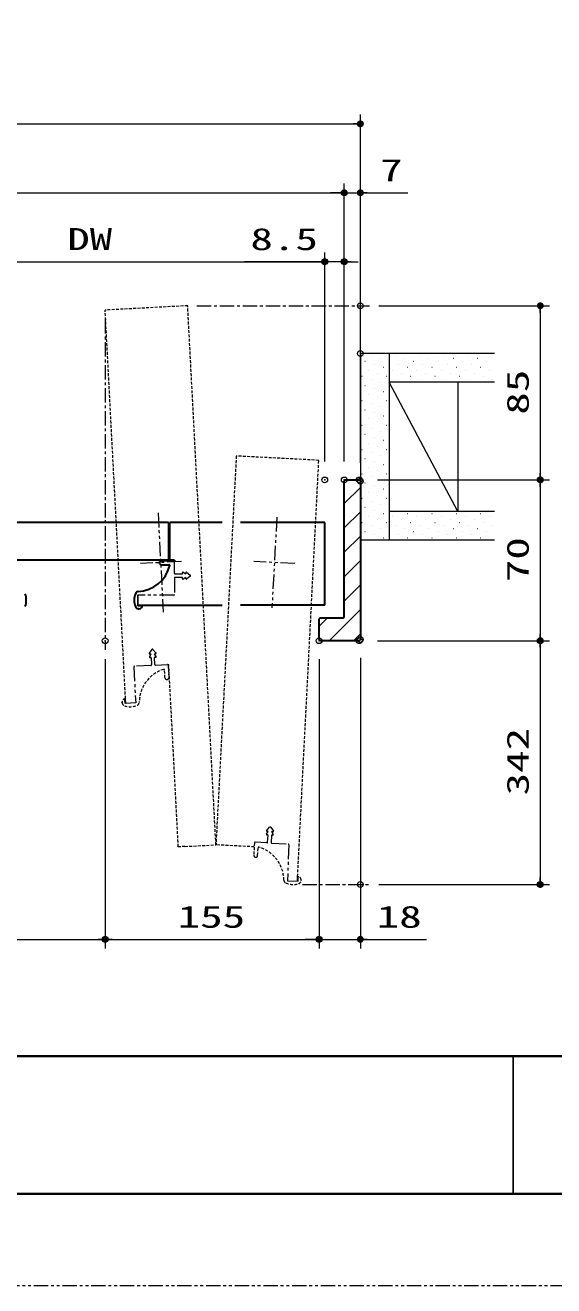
# Model space of a CAD drawing. Units: millimetres, scale not verified. Extents: x -1306 to 1306, y -607 to 607.
# Drawn here: x -460 to -230, y -594 to -45 of the extents above; entities that cross this region are included whole.
import ezdxf
from ezdxf.enums import TextEntityAlignment as Align

# ---------------------------------------------------------------- set-up
doc = ezdxf.new("R2010")
doc.units = ezdxf.units.MM
doc.header["$LTSCALE"] = 5
doc.header["$PDMODE"] = 32
doc.header["$PDSIZE"] = 2.5
for name, pattern in [('USER1', [0.375, 0.25, -0.125]), ('USER2', [2.5, 1.25, -0.25, 0.25, -0.25, 0.25, -0.25]), ('USER3', [2, 1.25, -0.25, 0.25, -0.25])]:
    doc.linetypes.add(name, pattern=pattern)
for name, color, linetype, lineweight in [('0-1_線(水)', 4, 'Continuous', 9), ('0-2_線(白)', 7, 'Continuous', 30), ('0-3_線(黄)', 2, 'Continuous', 15), ('0-5_寸法線', 3, 'Continuous', 13), ('0-6_0', 3, 'Continuous', 25), ('0-7_DEFPOINTS', 7, 'Continuous', 5), ('0-8_点線(黄)', 2, 'USER1', 15), ('0-9_ハッチング', 6, 'Continuous', 9), ('0-A_陰線', 1, 'USER2', 9), ('0-B_中心線', 3, 'USER3', 9), ('0-C_図面枠', 7, 'Continuous', 35)]:
    doc.layers.add(name, color=color, linetype=linetype, lineweight=lineweight)
doc.styles.add('ＭＳ ゴシック', font='')
doc.styles.get('ＭＳ ゴシック').set_extended_font_data('MS Gothic')

# ---------------------------------------------------------------- blocks, each defined once
blk = doc.blocks.new('_DOT')
at = {"layer": '0-6_0'}
blk.add_line((-2.5, 0), (-5, 0), dxfattribs=at)
for points in [[(0, 0), (-2.5, 0), (-2.48, 0.313)], [(0, 0), (-2.48, -0.313), (-2.5, 0)], [(0, 0), (-2.48, 0.313), (-2.421, 0.622)], [(0, 0), (-2.421, -0.622), (-2.48, -0.313)], [(0, 0), (-2.421, 0.622), (-2.324, 0.92)], [(0, 0), (-2.324, -0.92), (-2.421, -0.622)], [(0, 0), (-2.324, 0.92), (-2.191, 1.204)], [(0, 0), (-2.191, -1.204), (-2.324, -0.92)], [(0, 0), (-2.191, 1.204), (-2.023, 1.469)], [(0, 0), (-2.023, -1.469), (-2.191, -1.204)], [(0, 0), (-2.023, 1.469), (-1.822, 1.711)], [(0, 0), (-1.822, -1.711), (-2.023, -1.469)], [(0, 0), (-1.822, 1.711), (-1.594, 1.926)], [(0, 0), (-1.594, -1.926), (-1.822, -1.711)], [(0, 0), (-1.594, 1.926), (-1.34, 2.111)], [(0, 0), (-1.34, -2.111), (-1.594, -1.926)], [(0, 0), (-1.34, 2.111), (-1.064, 2.262)], [(0, 0), (-1.064, -2.262), (-1.34, -2.111)], [(0, 0), (-1.064, 2.262), (-0.773, 2.378)], [(0, 0), (-0.773, -2.378), (-1.064, -2.262)], [(0, 0), (-0.773, 2.378), (-0.468, 2.456)], [(0, 0), (-0.468, -2.456), (-0.773, -2.378)], [(0, 0), (-0.468, 2.456), (-0.157, 2.495)], [(0, 0), (-0.157, -2.495), (-0.468, -2.456)], [(0, 0), (-0.157, 2.495), (0.157, 2.495)], [(0, 0), (0.157, -2.495), (-0.157, -2.495)], [(0, 0), (0.157, 2.495), (0.468, 2.456)], [(0, 0), (0.468, 2.456), (0.773, 2.378)], [(0, 0), (0.773, 2.378), (1.064, 2.262)], [(0, 0), (1.064, 2.262), (1.34, 2.111)], [(0, 0), (1.34, 2.111), (1.594, 1.926)], [(0, 0), (1.594, 1.926), (1.822, 1.711)], [(0, 0), (1.822, 1.711), (2.023, 1.469)], [(0, 0), (2.023, 1.469), (2.191, 1.204)], [(0, 0), (2.191, 1.204), (2.324, 0.92)], [(0, 0), (2.324, 0.92), (2.421, 0.622)], [(0, 0), (2.421, 0.622), (2.48, 0.313)], [(0, 0), (2.48, 0.313), (2.5, 0)], [(0, 0), (0.468, -2.456), (0.157, -2.495)], [(0, 0), (0.773, -2.378), (0.468, -2.456)], [(0, 0), (1.064, -2.262), (0.773, -2.378)], [(0, 0), (1.34, -2.111), (1.064, -2.262)], [(0, 0), (1.594, -1.926), (1.34, -2.111)], [(0, 0), (1.822, -1.711), (1.594, -1.926)], [(0, 0), (2.023, -1.469), (1.822, -1.711)], [(0, 0), (2.191, -1.204), (2.023, -1.469)], [(0, 0), (2.324, -0.92), (2.191, -1.204)], [(0, 0), (2.421, -0.622), (2.324, -0.92)], [(0, 0), (2.48, -0.313), (2.421, -0.622)], [(0, 0), (2.5, 0), (2.48, -0.313)]]:
    blk.add_solid(points, dxfattribs=at)

msp = doc.modelspace()

# ---------------------------------------------------------------- linework, layer by layer
at = {"layer": '0-1_線(水)'}
for p, q in [((-314.482, -243.682), (-314.482, -263.182)), ((-329.982, -261.684), (-329.982, -297.684))]:
    msp.add_line(p, q, dxfattribs=at)
at = {"layer": '0-2_線(白)'}
for p, q in [((-314.982, -243.182), (-314.482, -243.682)), ((-314.482, -243.682), (-314.482, -312.682)), ((-397.982, -261.684), (-492.732, -261.684)), ((-374.732, -261.684), (-397.482, -261.684)), ((-397.482, -278.084), (-397.482, -261.684)), ((-329.982, -261.684), (-366.732, -261.684)), ((-329.982, -297.684), (-329.982, -261.684)), ((-401.982, -279.234), (-401.932, -279.234)), ((-395.782, -278.384), (-401.132, -278.384)), ((-395.482, -278.084), (-397.482, -278.084)), ((-395.482, -278.084), (-395.482, -278.684)), ((-401.132, -280.084), (-397.792, -280.084)), ((-411.482, -297.684), (-374.732, -297.684)), ((-411.127, -299.284), (-410.874, -299.284)), ((-410.982, -299.284), (-411.081, -299.284)), ((-329.982, -297.684), (-366.732, -297.684)), ((-331.982, -303.182), (-332.482, -303.682)), ((-332.482, -312.682), (-332.482, -303.682)), ((-331.982, -303.182), (-321.982, -303.182)), ((-332.482, -312.682), (-331.982, -313.182))]:
    msp.add_line(p, q, dxfattribs=at)
for points in [[(-321.482, -302.682), (-321.482, -243.682), (-320.982, -243.182), (-314.982, -243.182), (-314.482, -243.682)], [(-397.982, -261.684), (-397.982, -278.084), (-477.482, -278.084)], [(-314.482, -312.682), (-314.982, -313.182), (-331.982, -313.182)]]:
    msp.add_lwpolyline(points, dxfattribs=at)
for centre, radius, start, end in [((-401.132, -279.234), 0.85, 90, 180), ((-401.132, -279.234), 0.85, 180, 270), ((-395.782, -278.684), 0.3, 0, 90), ((-412.051, -276.809), 15, 272.86808, 345.90636), ((-397.792, -280.384), 0.3, 345.10266, 90), ((-467.982, -295.534), 8, 339.74775, 20.25776), ((-404.982, -295.534), 8, 159.74224, 200.25225), ((-411.077, -293.273), 1.5, 98.58483, 160.1688), ((-411.08, -297.785), 1.5, 200.22312, 268.23019), ((-410.928, -297.785), 1.5, 272.06491, 3.85984), ((-321.982, -302.682), 0.5, 270, 0)]:
    msp.add_arc(centre, radius, start, end, dxfattribs=at)
at = {"layer": '0-3_線(黄)'}
for p, q in [((-256.093, -188.182), (-314.482, -188.182)), ((-314.482, -188.182), (-314.482, -243.682)), ((-301.982, -188.182), (-301.982, -269.442)), ((-256.093, -200.682), (-301.982, -200.682)), ((-271.982, -256.942), (-301.982, -200.682)), ((-271.982, -200.682), (-271.982, -256.942)), ((-256.093, -256.942), (-301.982, -256.942)), ((-256.093, -269.442), (-314.482, -269.442))]:
    msp.add_line(p, q, dxfattribs=at)
at = {"layer": '0-5_寸法線'}
for p, q in [((-314.482, -235.682), (-314.482, -84.182)), ((-749.482, -88.182), (-317.482, -88.182)), ((-321.482, -235.182), (-321.482, -114.182)), ((-321.482, -235.182), (-321.482, -114.182)), ((-314.482, -180.182), (-314.482, -114.182)), ((-742.482, -118.182), (-324.482, -118.182)), ((-324.482, -118.182), (-327.482, -118.182)), ((-321.482, -118.182), (-314.482, -118.182)), ((-311.482, -118.182), (-293.816, -118.182)), ((-329.982, -235.182), (-329.982, -144.182)), ((-329.982, -235.182), (-329.982, -144.182)), ((-321.482, -235.182), (-321.482, -144.182)), ((-528.982, -148.182), (-332.982, -148.182)), ((-332.982, -148.182), (-364.935, -148.182)), ((-321.482, -148.182), (-329.982, -148.182)), ((-318.482, -148.182), (-315.482, -148.182)), ((-306.482, -167.37), (-232.093, -167.37)), ((-236.093, -170.37), (-236.093, -240.182)), ((-306.982, -243.182), (-232.093, -243.182)), ((-306.982, -243.182), (-232.093, -243.182)), ((-236.093, -246.182), (-236.093, -310.182)), ((-306.982, -313.182), (-232.093, -313.182)), ((-306.982, -313.182), (-232.093, -313.182)), ((-236.093, -316.182), (-236.093, -416.309)), ((-425.647, -321.182), (-425.647, -447.182)), ((-425.647, -321.182), (-425.647, -447.182)), ((-332.482, -321.182), (-332.482, -447.182)), ((-332.482, -321.182), (-332.482, -447.182)), ((-314.482, -320.682), (-314.482, -447.182)), ((-306.482, -419.309), (-232.093, -419.309)), ((-638.318, -443.182), (-428.647, -443.182)), ((-422.647, -443.182), (-335.482, -443.182)), ((-335.482, -443.182), (-338.482, -443.182)), ((-332.482, -443.182), (-314.482, -443.182)), ((-311.482, -443.182), (-285.721, -443.182))]:
    msp.add_line(p, q, dxfattribs=at)
at = {"layer": '0-6_0', "color": 7}
msp.add_line((-247.964, -494), (-247.964, -554), dxfattribs=at)
at = {"layer": '0-7_DEFPOINTS'}
for p in [(-314.482, -88.182), (-321.482, -118.182), (-314.482, -118.182), (-329.982, -148.182), (-321.482, -148.182), (-314.482, -167.37), (-314.482, -188.182), (-329.982, -243.182), (-321.482, -243.182), (-314.982, -243.182), (-314.482, -243.682), (-236.093, -243.182), (-425.647, -313.182), (-332.482, -313.182), (-314.982, -313.182), (-314.482, -312.682), (-236.093, -313.182), (-314.482, -419.309), (-236.093, -419.309), (-425.647, -443.182), (-332.482, -443.182), (-332.482, -443.182)]:
    msp.add_point(p, dxfattribs=at)
at = {"layer": '0-8_点線(黄)'}
for p, q in [((-389.696, -167.37), (-425.647, -169.254)), ((-416.778, -338.47), (-425.647, -169.254)), ((-377.397, -402.048), (-389.696, -167.37)), ((-368.526, -232.78), (-377.397, -402.048)), ((-332.575, -234.664), (-368.526, -232.78)), ((-341.825, -415.865), (-332.575, -234.664)), ((-398.496, -323.544), (-397.913, -323.514)), ((-399.614, -329.26), (-399.789, -325.925)), ((-398.197, -323.829), (-397.917, -329.172)), ((-398.721, -330.065), (-398.671, -330.065)), ((-418.265, -340.246), (-418.278, -339.994)), ((-418.273, -340.102), (-418.267, -340.2)), ((-390.879, -402.754), (-377.397, -402.048)), ((-360.72, -402.922), (-377.397, -402.048)), ((-360.631, -401.224), (-360.911, -406.566)), ((-359.213, -406.655), (-359.039, -403.32)), ((-360.107, -407.46), (-360.057, -407.46)), ((-340.313, -417.641), (-340.299, -417.389)), ((-340.305, -417.497), (-340.31, -417.595))]:
    msp.add_line(p, q, dxfattribs=at)
msp.add_lwpolyline([(-390.879, -402.754), (-393.775, -402.906), (-397.935, -323.515)], dxfattribs=at)
for centre, radius, start, end in [((-398.496, -323.845), 0.3, 3, 93), ((-395.772, -339.993), 15, 107.09364, 180.13192), ((-400.089, -325.941), 0.3, 3, 107.89734), ((-398.766, -329.216), 0.85, 273, 3), ((-398.766, -329.216), 0.85, 183, 273), ((-416.779, -339.969), 1.5, 89.98871, 180.93969), ((-412.265, -339.881), 1.5, 292.8312, 354.41517), ((-416.77, -340.121), 1.5, 184.76981, 252.77688), ((-414.842, -333.914), 8, 252.74775, 293.25776), ((-360.331, -401.24), 0.3, 87, 177), ((-358.739, -403.336), 0.3, 72.10266, 177), ((-363.032, -417.633), 15.227, 0.7919, 73.26366), ((-360.062, -406.611), 0.85, 177, 267), ((-360.062, -406.611), 0.85, 267, 357), ((-341.799, -417.365), 1.5, 359.06491, 90.96666), ((-346.313, -417.276), 1.5, 185.58483, 247.1688), ((-343.736, -411.309), 8, 246.74224, 287.25225), ((-341.807, -417.516), 1.5, 287.22312, 355.23019)]:
    msp.add_arc(centre, radius, start, end, dxfattribs=at)
at = {"layer": '0-9_ハッチング'}
for p, q in [((-312.473, -191.45), (-312.423, -191.45)), ((-309.821, -188.799), (-309.771, -188.799)), ((-305.844, -190.125), (-305.794, -190.125)), ((-301.866, -191.45), (-301.816, -191.45)), ((-299.215, -188.799), (-299.165, -188.799)), ((-295.237, -190.125), (-295.187, -190.125)), ((-291.26, -191.45), (-291.21, -191.45)), ((-288.608, -188.799), (-288.558, -188.799)), ((-284.631, -190.125), (-284.581, -190.125)), ((-280.653, -191.45), (-280.603, -191.45)), ((-278.001, -188.799), (-277.951, -188.799)), ((-274.024, -190.125), (-273.974, -190.125)), ((-270.046, -191.45), (-269.996, -191.45)), ((-267.395, -188.799), (-267.345, -188.799)), ((-263.417, -190.125), (-263.367, -190.125)), ((-259.44, -191.45), (-259.39, -191.45)), ((-256.788, -188.799), (-256.738, -188.799)), ((-311.147, -195.428), (-311.097, -195.428)), ((-308.495, -192.776), (-308.445, -192.776)), ((-307.17, -196.754), (-307.12, -196.754)), ((-304.518, -194.102), (-304.468, -194.102)), ((-300.54, -195.428), (-300.49, -195.428)), ((-297.889, -192.776), (-297.839, -192.776)), ((-296.563, -196.754), (-296.513, -196.754)), ((-293.911, -194.102), (-293.861, -194.102)), ((-289.934, -195.428), (-289.884, -195.428)), ((-287.282, -192.776), (-287.232, -192.776)), ((-285.956, -196.754), (-285.906, -196.754)), ((-283.305, -194.102), (-283.255, -194.102)), ((-279.327, -195.428), (-279.277, -195.428)), ((-276.676, -192.776), (-276.626, -192.776)), ((-275.35, -196.754), (-275.3, -196.754)), ((-272.698, -194.102), (-272.648, -194.102)), ((-268.721, -195.428), (-268.671, -195.428)), ((-266.069, -192.776), (-266.019, -192.776)), ((-264.743, -196.754), (-264.693, -196.754)), ((-262.091, -194.102), (-262.041, -194.102)), ((-258.114, -195.428), (-258.064, -195.428)), ((-313.799, -198.079), (-313.749, -198.079)), ((-312.473, -202.057), (-312.423, -202.057)), ((-309.821, -199.405), (-309.771, -199.405)), ((-305.844, -200.731), (-305.794, -200.731)), ((-303.192, -198.079), (-303.142, -198.079)), ((-299.215, -199.405), (-299.165, -199.405)), ((-292.585, -198.079), (-292.535, -198.079)), ((-288.608, -199.405), (-288.558, -199.405)), ((-281.979, -198.079), (-281.929, -198.079)), ((-278.001, -199.405), (-277.951, -199.405)), ((-271.372, -198.079), (-271.322, -198.079)), ((-267.395, -199.405), (-267.345, -199.405)), ((-260.766, -198.079), (-260.716, -198.079)), ((-256.788, -199.405), (-256.738, -199.405)), ((-311.147, -206.034), (-311.097, -206.034)), ((-308.495, -203.383), (-308.445, -203.383)), ((-307.17, -207.36), (-307.12, -207.36)), ((-304.518, -204.709), (-304.468, -204.709)), ((-313.799, -208.686), (-313.749, -208.686)), ((-312.473, -212.664), (-312.423, -212.664)), ((-309.821, -210.012), (-309.771, -210.012)), ((-308.495, -213.989), (-308.445, -213.989)), ((-305.844, -211.338), (-305.794, -211.338)), ((-303.192, -208.686), (-303.142, -208.686)), ((-313.799, -219.293), (-313.749, -219.293)), ((-311.147, -216.641), (-311.097, -216.641)), ((-307.17, -217.967), (-307.12, -217.967)), ((-304.518, -215.315), (-304.468, -215.315)), ((-303.192, -219.293), (-303.142, -219.293)), ((-312.473, -223.27), (-312.423, -223.27)), ((-309.821, -220.619), (-309.771, -220.619)), ((-308.495, -224.596), (-308.445, -224.596)), ((-305.844, -221.944), (-305.794, -221.944)), ((-313.799, -229.899), (-313.749, -229.899)), ((-311.147, -227.248), (-311.097, -227.248)), ((-307.17, -228.573), (-307.12, -228.573)), ((-304.518, -225.922), (-304.468, -225.922)), ((-303.192, -229.899), (-303.142, -229.899)), ((-312.473, -233.877), (-312.423, -233.877)), ((-309.821, -231.225), (-309.771, -231.225)), ((-308.495, -235.203), (-308.445, -235.203)), ((-305.844, -232.551), (-305.794, -232.551)), ((-313.799, -240.506), (-313.749, -240.506)), ((-311.147, -237.854), (-311.097, -237.854)), ((-307.17, -239.18), (-307.12, -239.18)), ((-304.518, -236.528), (-304.468, -236.528)), ((-303.192, -240.506), (-303.142, -240.506)), ((-321.482, -253.493), (-314.482, -246.493)), ((-312.473, -244.483), (-312.423, -244.483)), ((-309.821, -241.832), (-309.771, -241.832)), ((-308.495, -245.809), (-308.445, -245.809)), ((-305.844, -243.158), (-305.794, -243.158)), ((-313.799, -251.112), (-313.749, -251.112)), ((-311.147, -248.461), (-311.097, -248.461)), ((-307.17, -249.787), (-307.12, -249.787)), ((-304.518, -247.135), (-304.468, -247.135)), ((-303.192, -251.112), (-303.142, -251.112)), ((-321.482, -264.1), (-314.482, -257.1)), ((-312.473, -255.09), (-312.423, -255.09)), ((-309.821, -252.438), (-309.771, -252.438)), ((-308.495, -256.416), (-308.445, -256.416)), ((-305.844, -253.764), (-305.794, -253.764)), ((-304.518, -257.742), (-304.468, -257.742)), ((-293.911, -257.742), (-293.861, -257.742)), ((-283.305, -257.742), (-283.255, -257.742)), ((-272.698, -257.742), (-272.648, -257.742)), ((-262.091, -257.742), (-262.041, -257.742)), ((-313.799, -261.719), (-313.749, -261.719)), ((-311.147, -259.067), (-311.097, -259.067)), ((-309.821, -263.045), (-309.771, -263.045)), ((-307.17, -260.393), (-307.12, -260.393)), ((-303.192, -261.719), (-303.142, -261.719)), ((-300.54, -259.067), (-300.49, -259.067)), ((-299.215, -263.045), (-299.165, -263.045)), ((-296.563, -260.393), (-296.513, -260.393)), ((-292.585, -261.719), (-292.535, -261.719)), ((-289.934, -259.067), (-289.884, -259.067)), ((-288.608, -263.045), (-288.558, -263.045)), ((-285.956, -260.393), (-285.906, -260.393)), ((-281.979, -261.719), (-281.929, -261.719)), ((-279.327, -259.067), (-279.277, -259.067)), ((-278.001, -263.045), (-277.951, -263.045)), ((-275.35, -260.393), (-275.3, -260.393)), ((-271.372, -261.719), (-271.322, -261.719)), ((-268.721, -259.067), (-268.671, -259.067)), ((-267.395, -263.045), (-267.345, -263.045)), ((-264.743, -260.393), (-264.693, -260.393)), ((-260.766, -261.719), (-260.716, -261.719)), ((-258.114, -259.067), (-258.064, -259.067)), ((-256.788, -263.045), (-256.738, -263.045)), ((-321.482, -274.706), (-314.482, -267.706)), ((-312.473, -265.697), (-312.423, -265.697)), ((-308.495, -267.022), (-308.445, -267.022)), ((-305.844, -264.371), (-305.794, -264.371)), ((-304.518, -268.348), (-304.468, -268.348)), ((-301.866, -265.697), (-301.816, -265.697)), ((-297.889, -267.022), (-297.839, -267.022)), ((-295.237, -264.371), (-295.187, -264.371)), ((-293.911, -268.348), (-293.861, -268.348)), ((-291.26, -265.697), (-291.21, -265.697)), ((-287.282, -267.022), (-287.232, -267.022)), ((-284.631, -264.371), (-284.581, -264.371)), ((-283.305, -268.348), (-283.255, -268.348)), ((-280.653, -265.697), (-280.603, -265.697)), ((-276.676, -267.022), (-276.626, -267.022)), ((-274.024, -264.371), (-273.974, -264.371)), ((-272.698, -268.348), (-272.648, -268.348)), ((-270.046, -265.697), (-269.996, -265.697)), ((-266.069, -267.022), (-266.019, -267.022)), ((-263.417, -264.371), (-263.367, -264.371)), ((-262.091, -268.348), (-262.041, -268.348)), ((-259.44, -265.697), (-259.39, -265.697)), ((-321.482, -285.313), (-314.482, -278.313)), ((-321.482, -295.919), (-314.482, -288.919)), ((-328.138, -313.182), (-314.482, -299.526)), ((-332.482, -306.919), (-328.745, -303.182)), ((-317.532, -313.182), (-314.482, -310.133))]:
    msp.add_line(p, q, dxfattribs=at)
at = {"layer": '0-A_陰線', "color": 4}
for p, q in [((-402.593, -257.589), (-400.331, -300.741)), ((-350.871, -259.389), (-352.993, -298.93)), ((-392.424, -278.691), (-410.3, -279.628)), ((-342.994, -279.628), (-360.87, -278.691)), ((387.036, -594), (-1292.964, -594))]:
    msp.add_line(p, q, dxfattribs=at)
at = {"layer": '0-A_陰線'}
for p, q in [((-395.482, -283.834), (-395.482, -278.684)), ((-395.182, -284.134), (-392.182, -284.134)), ((-391.982, -283.934), (-391.982, -283.584)), ((-391.693, -283.406), (-390.482, -284.134)), ((-390.482, -284.134), (-390.482, -283.584)), ((-390.171, -283.418), (-388.602, -284.644)), ((-388.602, -285.124), (-390.171, -286.351)), ((-395.482, -285.934), (-395.482, -293.084)), ((-392.182, -285.634), (-395.182, -285.634)), ((-391.982, -286.184), (-391.982, -285.834)), ((-390.482, -285.634), (-391.693, -286.363)), ((-390.482, -286.184), (-390.482, -285.634)), ((-411.482, -293.384), (-411.482, -297.684)), ((-411.482, -297.984), (-411.482, -293.384)), ((-395.782, -293.384), (-411.482, -293.384)), ((-409.432, -297.684), (-411.482, -297.684)), ((-411.482, -297.984), (-409.682, -297.984)), ((-405.303, -317.012), (-406.446, -318.642)), ((-403.517, -318.489), (-404.824, -316.987)), ((-405.714, -318.916), (-406.379, -320.163)), ((-406.263, -318.945), (-405.714, -318.916)), ((-406.185, -320.442), (-405.835, -320.424)), ((-405.625, -320.613), (-405.468, -323.609)), ((-404.216, -318.837), (-403.667, -318.808)), ((-403.425, -320.008), (-404.216, -318.837)), ((-403.97, -323.531), (-404.127, -320.535)), ((-403.938, -320.325), (-403.589, -320.306)), ((-403.655, -323.815), (-398.512, -323.545)), ((-413.176, -324.614), (-412.355, -340.293)), ((-405.752, -323.925), (-412.892, -324.299)), ((-416.671, -340.519), (-416.778, -338.47)), ((-355.31, -395.884), (-354.004, -394.381)), ((-353.524, -394.407), (-352.382, -396.037)), ((-355.403, -397.403), (-354.611, -396.232)), ((-354.89, -397.72), (-355.239, -397.701)), ((-354.611, -396.232), (-355.161, -396.203)), ((-354.857, -400.926), (-354.7, -397.93)), ((-353.203, -398.008), (-353.36, -401.004)), ((-352.564, -396.339), (-353.114, -396.311)), ((-353.114, -396.311), (-352.449, -397.558)), ((-352.643, -397.837), (-352.992, -397.819)), ((-355.173, -401.21), (-360.316, -400.94)), ((-353.076, -401.32), (-345.935, -401.694)), ((-341.929, -417.913), (-341.825, -415.865)), ((-341.63, -417.928), (-341.535, -416.131))]:
    msp.add_line(p, q, dxfattribs=at)
for points in [[(-412.355, -340.293), (-416.948, -340.533), (-417.042, -338.736)], [(-345.652, -402.009), (-346.223, -417.688), (-341.629, -417.913)]]:
    msp.add_lwpolyline(points, dxfattribs=at)
for centre, radius, start, end in [((-395.182, -283.834), 0.3, 180, 270), ((-392.182, -283.934), 0.2, 270, 0), ((-391.782, -283.584), 0.2, 63.43495, 180), ((-390.282, -283.584), 0.2, 56.1695, 180), ((-388.782, -284.884), 0.3, 306.8699, 53.1301), ((-395.182, -285.934), 0.3, 90, 180), ((-392.182, -285.834), 0.2, 0, 90), ((-391.782, -286.184), 0.2, 180, 296.56505), ((-390.282, -286.184), 0.2, 180, 303.8305), ((-395.782, -293.084), 0.3, 270, 0), ((-409.682, -298.184), 0.2, 0, 90), ((-405.054, -317.179), 0.3, 39.8699, 146.1301), ((-406.274, -318.745), 0.2, 149.1695, 273), ((-406.195, -320.243), 0.2, 156.43495, 273), ((-405.825, -320.624), 0.2, 3, 93), ((-405.768, -323.625), 0.3, 273, 3), ((-403.928, -320.524), 0.2, 93, 183), ((-403.671, -323.515), 0.3, 183, 273), ((-403.677, -318.609), 0.2, 273, 36.8305), ((-403.599, -320.107), 0.2, 273, 29.56505), ((-412.877, -324.598), 0.3, 93, 183), ((-417.242, -338.746), 0.2, 3, 93), ((-353.774, -394.574), 0.3, 33.8699, 140.1301), ((-355.229, -397.502), 0.2, 150.43495, 267), ((-355.15, -396.004), 0.2, 143.1695, 267), ((-354.9, -397.919), 0.2, 357, 87), ((-353.003, -398.019), 0.2, 87, 177), ((-352.632, -397.638), 0.2, 267, 23.56505), ((-352.554, -396.14), 0.2, 267, 30.8305), ((-355.157, -400.91), 0.3, 267, 357), ((-353.06, -401.02), 0.3, 177, 267), ((-345.951, -401.993), 0.3, 357, 87), ((-341.336, -416.141), 0.2, 87, 177)]:
    msp.add_arc(centre, radius, start, end, dxfattribs=at)
at = {"layer": '0-B_中心線'}
for p, q in [((-385.696, -167.37), (-310.483, -167.37)), ((-425.647, -173.254), (-425.647, -317.181)), ((-339.736, -419.309), (-310.488, -419.309))]:
    msp.add_line(p, q, dxfattribs=at)
at = {"layer": '0-C_図面枠'}
msp.add_line((-1252.964, -494), (347.036, -494), dxfattribs=at)
msp.add_lwpolyline([(-1252.964, -554), (347.036, -554), (347.036, 554), (-1252.964, 554)], close=True, dxfattribs=at)

# ---------------------------------------------------------------- block references
at = {"layer": '0-5_寸法線', "xscale": 0.6, "yscale": 0.6}
for p in [(-314.482, -88.182), (-321.482, -118.182), (-321.482, -118.182), (-329.982, -148.182), (-329.982, -148.182), (-425.647, -443.182), (-332.482, -443.182), (-332.482, -443.182)]:
    msp.add_blockref('_DOT', p, dxfattribs=at)
for p, rotation in [((-314.482, -118.182), 180), ((-321.482, -148.182), 180), ((-236.093, -167.37), 90), ((-236.093, -243.182), 270), ((-236.093, -243.182), 90), ((-236.093, -313.182), 270), ((-236.093, -313.182), 90), ((-236.093, -419.309), 270), ((-425.647, -443.182), 180), ((-314.482, -443.182), 180)]:
    msp.add_blockref('_DOT', p, dxfattribs=dict(at, rotation=rotation))

# ---------------------------------------------------------------- texts
at = {"layer": '0-5_寸法線', "style": 'ＭＳ ゴシック', "width": 1.5}
for s, p in [('7', (-305.911, -116.032)), ('DW', (-442.173, -146.032)), ('8.5', (-362.363, -146.032)), ('155', (-394.065, -441.032)), ('18', (-307.34, -441.032))]:
    msp.add_text(s, height=9.604, dxfattribs=at).set_placement(p, align=Align.BOTTOM_LEFT)
for s, p in [('85', (-238.242, -214.8)), ('70', (-238.242, -287.706)), ('342', (-238.242, -380.531))]:
    msp.add_text(s, height=9.604, rotation=90, dxfattribs=at).set_placement(p, align=Align.BOTTOM_LEFT)

doc.saveas('drawing.dxf')
